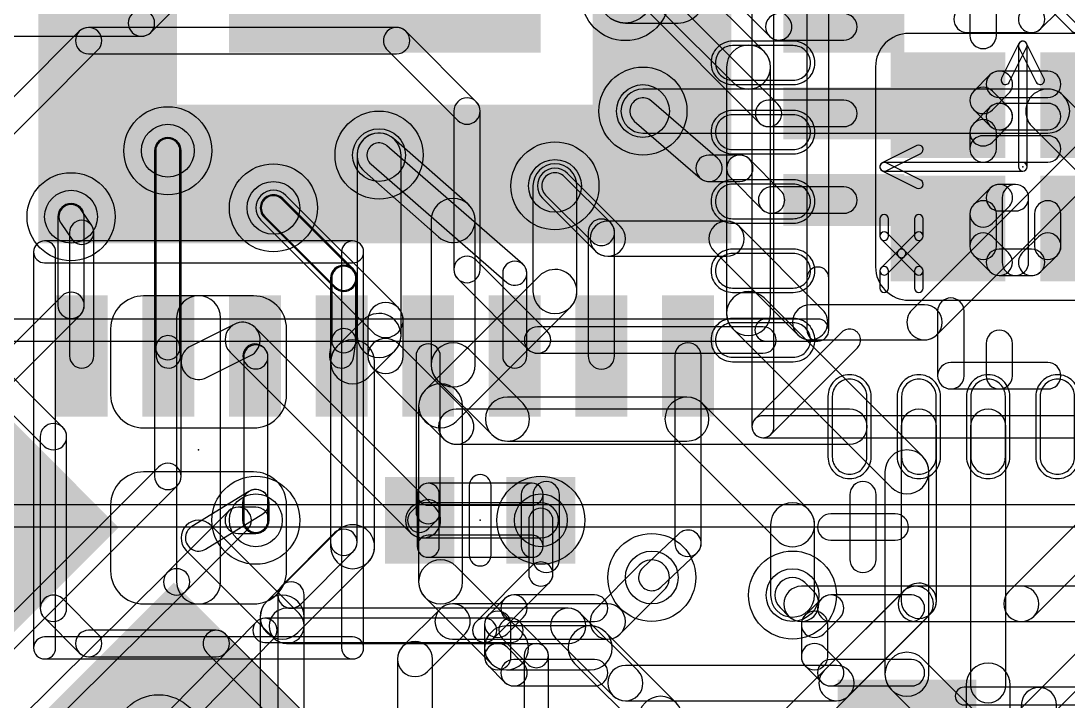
# Model space of a CAD drawing. Extents: x 0 to 2.5, y 0 to 3.1.
# Drawn here: x 1.7033 to 1.9414, y 0.4079 to 0.5625 of the extents above; entities that cross this region are included whole.
import ezdxf

# ---------------------------------------------------------------- set-up
doc = ezdxf.new("R2010")
doc.units = 0
for name, color, linetype in [('1', 22, 'CONTINUOUS'), ('15', 6, 'CONTINUOUS'), ('16', 175, 'CONTINUOUS'), ('18', 82, 'CONTINUOUS'), ('19', 53, 'CONTINUOUS'), ('2', 4, 'CONTINUOUS'), ('21', 253, 'CONTINUOUS'), ('22', 253, 'CONTINUOUS'), ('23', 7, 'CONTINUOUS'), ('24', 7, 'CONTINUOUS'), ('31', 253, 'CONTINUOUS'), ('32', 253, 'CONTINUOUS'), ('46', 140, 'CONTINUOUS'), ('51', 253, 'CONTINUOUS')]:
    doc.layers.add(name, color=color, linetype=linetype)

# ---------------------------------------------------------------- blocks, each defined once
blk = doc.blocks.new('RECT')
blk.add_solid([(-0.5, -0.5), (0.5, -0.5), (-0.5, 0.5), (0.5, 0.5)])
blk = doc.blocks.new('RECT96000X40000R100')
blk.add_lwpolyline([(0.011811, 0), (0.011811, 0, 0.414214), (0.00689, 0.004921), (-0.00689, 0.004921, 0.414214), (-0.011811, 0), (-0.011811, 0, 0.414214), (-0.00689, -0.004921), (0.00689, -0.004921, 0.414214)], format="xyb", close=True)
blk = doc.blocks.new('RECT87872X31872R100')
blk.add_lwpolyline([(0.010811, 0), (0.010811, 0, 0.414214), (0.00689, 0.003921), (-0.00689, 0.003921, 0.414214), (-0.010811, 0), (-0.010811, 0, 0.414214), (-0.00689, -0.003921), (0.00689, -0.003921, 0.414214)], format="xyb", close=True)
blk = doc.blocks.new('RECT272000X246400R25')
blk.add_lwpolyline([(0.033465, -0.022736), (0.033465, 0.022736, 0.414214), (0.025886, 0.030315), (-0.025886, 0.030315, 0.414214), (-0.033465, 0.022736), (-0.033465, -0.022736, 0.414214), (-0.025886, -0.030315), (0.025886, -0.030315, 0.414214)], format="xyb", close=True)
blk = doc.blocks.new('RECT121920X162560R50')
blk.add_lwpolyline([(0.015, -0.0125), (0.015, 0.0125, 0.414214), (0.0075, 0.02), (-0.0075, 0.02, 0.414214), (-0.015, 0.0125), (-0.015, -0.0125, 0.414214), (-0.0075, -0.02), (0.0075, -0.02, 0.414214)], format="xyb", close=True)
blk = doc.blocks.new('ROUNDV')
blk.add_circle((0, 0), 0.5)

msp = doc.modelspace()

# ---------------------------------------------------------------- linework, layer by layer
at = {"layer": '1'}
for points in [[(2.145531, 0.554331, 1), (2.150531, 0.554331, 0.414214), (1.833071, 0.871791, 1), (1.833071, 0.866791, -0.414214)], [(1.87772, 0.563263), (1.842861, 0.598121, 1), (1.838619, 0.593879), (1.873477, 0.55902, 1)], [(1.732861, 0.559879), (1.742861, 0.569879, 1), (1.738619, 0.574121), (1.728619, 0.564121, 1)], [(1.875405, 0.543578), (1.848861, 0.570121, 1), (1.844619, 0.565879), (1.871162, 0.539335, 1)], [(1.682598, 0.559), (1.73074, 0.559, 1), (1.73074, 0.565), (1.682598, 0.565, 1)], [(1.890402, 0.564142), (1.875598, 0.564142, 1), (1.875598, 0.558142), (1.890402, 0.558142, 1)], [(1.966912, 0.557828), (1.905912, 0.496828, 1), (1.911569, 0.491172), (1.972569, 0.552172, 1)], [(1.833071, 0.24187, 1), (1.833071, 0.23687, 0.414214), (2.150531, 0.554331, 1), (2.145531, 0.554331, -0.414214)], [(1.861705, 0.531267), (1.846705, 0.544267, 1), (1.842775, 0.539733), (1.857775, 0.526733, 1)], [(1.890402, 0.544457), (1.873283, 0.544457, 1), (1.873283, 0.538457), (1.890402, 0.538457, 1)], [(1.73949, 0.48822), (1.73949, 0.533, 1), (1.73399, 0.533), (1.73399, 0.48822, 1)], [(1.817404, 0.507216), (1.786546, 0.534074, 1), (1.782935, 0.529926), (1.813793, 0.503067, 1)], [(1.86674, 0.532), (1.85974, 0.532, 1), (1.85974, 0.526), (1.86674, 0.526, 1)], [(1.87609, 0.523893), (1.868861, 0.531121, 1), (1.864619, 0.526879), (1.871847, 0.51965, 1)], [(1.839569, 0.515828), (1.827569, 0.527828, 1), (1.821912, 0.522172), (1.833912, 0.510172, 1)], [(1.837405, 0.516578), (1.826861, 0.527121, 1), (1.822619, 0.522879), (1.833162, 0.512335, 1)], [(1.890402, 0.524772), (1.873969, 0.524772, 1), (1.873969, 0.518772), (1.890402, 0.518772, 1)], [(1.778685, 0.505945), (1.762685, 0.521945, 1), (1.758796, 0.518055), (1.774796, 0.502055, 1)], [(1.719445, 0.515983), (1.717012, 0.51955, 1), (1.712468, 0.51645), (1.714901, 0.512883, 1)], [(1.719923, 0.486339), (1.719923, 0.514433, 1), (1.714423, 0.514433), (1.714423, 0.486339, 1)], [(1.838283, 0.486339), (1.838283, 0.514457, 1), (1.832283, 0.514457), (1.832283, 0.486339, 1)], [(1.86374, 0.517), (1.83674, 0.517, 1), (1.83674, 0.509), (1.86374, 0.509, 1)], [(1.885569, 0.496828), (1.866569, 0.515828, 1), (1.860912, 0.510172), (1.879912, 0.491172, 1)], [(1.818348, 0.486339), (1.818348, 0.505142, 1), (1.812848, 0.505142), (1.812848, 0.486339, 1)], [(1.77949, 0.489827), (1.77949, 0.504, 1), (1.77399, 0.504), (1.77399, 0.489827, 1)], [(1.90874, 0.498), (1.88274, 0.498, 1), (1.88274, 0.49), (1.90874, 0.49, 1)], [(1.739603, 0.486511), (1.739485, 0.488393, 1), (1.733996, 0.488048), (1.734114, 0.486166, 1)], [(1.778949, 0.485939), (1.779461, 0.489428, 1), (1.774019, 0.490226), (1.773507, 0.486738, 1)], [(1.754599, 0.484394), (1.754796, 0.484197, 1), (1.758685, 0.488086), (1.758488, 0.488283, 1)], [(1.75399, 0.486142), (1.75399, 0.449, 1), (1.75949, 0.449), (1.75949, 0.486142, 1)], [(1.793163, 0.486339), (1.793163, 0.450953, 1), (1.798663, 0.450953), (1.798663, 0.486339, 1)], [(1.851969, 0.486339), (1.851969, 0.443772, 1), (1.857969, 0.443772), (1.857969, 0.486339, 1)], [(1.953912, 0.458828), (1.927912, 0.432828, 1), (1.933569, 0.427172), (1.959569, 0.453172, 1)], [(1.793969, 0.452897), (1.792016, 0.450945, 1), (1.795905, 0.447055), (1.797858, 0.449008, 1)], [(1.81877, 0.449), (1.81877, 0.43678, 1), (1.82427, 0.43678), (1.82427, 0.449, 1)], [(1.852909, 0.445953), (1.84468, 0.438181, 1), (1.8488, 0.433819), (1.857028, 0.441591, 1)], [(1.819575, 0.438724), (1.806796, 0.425945, 1), (1.810685, 0.422055), (1.823464, 0.434835, 1)], [(1.883569, 0.432828), (1.881569, 0.434828, 1), (1.875912, 0.429172), (1.877912, 0.427172, 1)], [(1.93074, 0.434), (1.88074, 0.434, 1), (1.88074, 0.426), (1.93074, 0.426, 1)], [(1.756862, 0.425926), (1.732671, 0.401278, 1), (1.736597, 0.397425), (1.760787, 0.422074, 1)], [(1.80874, 0.42675), (1.758824, 0.42675, 1), (1.758824, 0.42125), (1.80874, 0.42125, 1)], [(1.81474, 0.42675), (1.80874, 0.42675, 1), (1.80874, 0.42125), (1.81474, 0.42125, 1)], [(1.822433, 0.420197), (1.816685, 0.425945, 1), (1.812796, 0.422055), (1.818544, 0.416307, 1)], [(1.823238, 0.397469), (1.823238, 0.418252, 1), (1.817738, 0.418252), (1.817738, 0.397469, 1)], [(1.53591, 0.414943, 1), (1.53157, 0.412459, 0.267949), (1.833061, 0.23687, 1), (1.83308, 0.24187, -0.267949)]]:
    msp.add_lwpolyline(points, format="xyb", close=True, dxfattribs=at)
at = {"layer": '15'}
for points in [[(1.84474, 0.537), (1.93674, 0.537, 1), (1.93674, 0.547), (1.84474, 0.547, 1)], [(1.933205, 0.538464), (2.001205, 0.470464, 1), (2.008276, 0.477536), (1.940276, 0.545536, 1)], [(1.73974, 0.458961), (1.73974, 0.533, 1), (1.73374, 0.533), (1.73374, 0.458961, 1)], [(1.804904, 0.520893), (1.788046, 0.535751, 1), (1.781434, 0.528249), (1.798292, 0.513391, 1)], [(1.778861, 0.506121), (1.762861, 0.522121, 1), (1.758619, 0.517879), (1.774619, 0.501879, 1)], [(1.806598, 0.484339), (1.806598, 0.517142, 1), (1.796598, 0.517142), (1.796598, 0.484339, 1)], [(1.71774, 0.49785), (1.71774, 0.518, 1), (1.71174, 0.518), (1.71174, 0.49785, 1)], [(1.77974, 0.444), (1.77974, 0.504, 1), (1.77374, 0.504), (1.77374, 0.444, 1)], [(1.578358, 0.357225), (1.716861, 0.495729, 1), (1.712619, 0.499972), (1.574115, 0.361468, 1)], [(1.817473, 0.475536), (1.805134, 0.487874, 1), (1.798063, 0.480803), (1.810401, 0.468464, 1)], [(1.85474, 0.477), (1.813937, 0.477, 1), (1.813937, 0.467), (1.85474, 0.467, 1)], [(1.882276, 0.451536), (1.858276, 0.475536, 1), (1.851205, 0.468464), (1.875205, 0.444464, 1)], [(1.606358, 0.324335), (1.738861, 0.456839, 1), (1.734619, 0.461082), (1.602115, 0.328578, 1)], [(1.88374, 0.432), (1.88374, 0.448, 1), (1.87374, 0.448), (1.87374, 0.432, 1)], [(1.740861, 0.432879), (1.754861, 0.446879, 1), (1.750619, 0.451121), (1.736619, 0.437121, 1)], [(1.75274, 0.446), (1.75674, 0.446, 1), (1.75674, 0.452), (1.75274, 0.452, 1)], [(1.766861, 0.429879), (1.778861, 0.441879, 1), (1.774619, 0.446121), (1.762619, 0.434121, 1)], [(1.736629, 0.437132), (1.634125, 0.335628, 1), (1.638347, 0.331364), (1.740851, 0.432868, 1)], [(1.839569, 0.423172), (1.849569, 0.433172, 1), (1.843912, 0.438828), (1.833912, 0.428828, 1)], [(1.76774, 0.4), (1.76774, 0.432, 1), (1.76174, 0.432), (1.76174, 0.4, 1)], [(1.849569, 0.367172), (1.909569, 0.427172, 1), (1.903912, 0.432828), (1.843912, 0.372828, 1)], [(1.90674, 0.426), (1.96674, 0.426, 1), (1.96674, 0.434), (1.90674, 0.434, 1)], [(1.798632, 0.428828), (1.790101, 0.420297, 1), (1.795758, 0.41464), (1.804289, 0.423172, 1)], [(1.801461, 0.422), (1.83674, 0.422, 1), (1.83674, 0.43), (1.801461, 0.43, 1)], [(1.788929, 0.417469), (1.788929, 0.399469, 1), (1.796929, 0.399469), (1.796929, 0.417469, 1)]]:
    msp.add_lwpolyline(points, format="xyb", close=True, dxfattribs=at)
at = {"layer": '16'}
for points in [[(2.145531, 0.554331, 1), (2.150531, 0.554331, 0.414214), (1.833071, 0.871791, 1), (1.833071, 0.866791, -0.414214)], [(1.716619, 0.560121), (1.688619, 0.532121, 1), (1.692861, 0.527879), (1.720861, 0.555879, 1)], [(1.78874, 0.561), (1.71874, 0.561, 1), (1.71874, 0.555), (1.78874, 0.555, 1)], [(1.806861, 0.544121), (1.790861, 0.560121, 1), (1.786619, 0.555879), (1.802619, 0.539879, 1)], [(1.833071, 0.24187, 1), (1.833071, 0.23687, 0.414214), (2.150531, 0.554331, 1), (2.145531, 0.554331, -0.414214)], [(1.80774, 0.506), (1.80774, 0.542, 1), (1.80174, 0.542), (1.80174, 0.506, 1)], [(1.789057, 0.49734), (1.763569, 0.522828, 1), (1.757912, 0.517172), (1.7834, 0.491683, 1)], [(1.822901, 0.492082), (1.806861, 0.508121, 1), (1.802619, 0.503879), (1.818658, 0.487839, 1)], [(1.73874, 0.495), (1.73874, 0.435, 1), (1.74874, 0.435), (1.74874, 0.495, 1)], [(1.790228, 0.486339), (1.790228, 0.494512, 1), (1.782228, 0.494512), (1.782228, 0.486339, 1)], [(1.745529, 0.481422), (1.755529, 0.486422, 1), (1.751951, 0.493578), (1.741951, 0.488578, 1)], [(1.750912, 0.487172), (1.791912, 0.446172, 1), (1.797569, 0.451828), (1.756569, 0.492828, 1)], [(1.872016, 0.492961), (1.82078, 0.492961, 1), (1.82078, 0.486961), (1.872016, 0.486961, 1)], [(1.688619, 0.485879), (1.708619, 0.465879, 1), (1.712861, 0.470121), (1.692861, 0.490121, 1)], [(1.80512, 0.473104), (1.789057, 0.489167, 1), (1.7834, 0.48351), (1.799463, 0.467447, 1)], [(1.891701, 0.474276), (1.802291, 0.474276, 1), (1.802291, 0.466276), (1.891701, 0.466276, 1)], [(1.903449, 0.470276), (1.903449, 0.430709, 1), (1.911449, 0.430709), (1.911449, 0.470276, 1)], [(1.919197, 0.470276), (1.919197, 0.411543, 1), (1.927197, 0.411543), (1.927197, 0.470276, 1)], [(1.70774, 0.468), (1.70774, 0.429, 1), (1.71374, 0.429), (1.71374, 0.468, 1)], [(1.745312, 0.442445), (1.758312, 0.450445, 1), (1.755168, 0.455555), (1.742168, 0.447555, 1)], [(1.75374, 0.453), (1.75374, 0.449, 1), (1.75974, 0.449), (1.75974, 0.453, 1)], [(2.00874, 0.4525), (1.69374, 0.4525, 1), (1.69374, 0.4475), (2.00874, 0.4475, 1)], [(1.79474, 0.445), (1.82152, 0.445, 1), (1.82152, 0.453), (1.79474, 0.453, 1)], [(1.766569, 0.427828), (1.746569, 0.447828, 1), (1.740912, 0.442172), (1.760912, 0.422172, 1)], [(1.90462, 0.433537), (1.885912, 0.414828, 1), (1.891569, 0.409172), (1.910277, 0.42788, 1)], [(1.708619, 0.426879), (1.716619, 0.418879, 1), (1.720861, 0.423121), (1.712861, 0.431121, 1)], [(1.82774, 0.429), (1.76374, 0.429, 1), (1.76374, 0.421), (1.82774, 0.421, 1)], [(1.843569, 0.414828), (1.830569, 0.427828, 1), (1.824912, 0.422172), (1.837912, 0.409172, 1)], [(1.71874, 0.418), (1.74774, 0.418, 1), (1.74774, 0.424), (1.71874, 0.424, 1)], [(1.745619, 0.418879), (1.76915, 0.395347, 1), (1.773393, 0.39959), (1.749861, 0.423121, 1)], [(1.918197, 0.411543), (1.918197, 0.390457, 1), (1.928197, 0.390457), (1.928197, 0.411543, 1)], [(1.53591, 0.414943, 1), (1.53157, 0.412459, 0.267949), (1.833061, 0.23687, 1), (1.83308, 0.24187, -0.267949)], [(1.88874, 0.416), (1.84074, 0.416, 1), (1.84074, 0.408), (1.88874, 0.408, 1)]]:
    msp.add_lwpolyline(points, format="xyb", close=True, dxfattribs=at)
at = {"layer": '19'}
for radius in [0.304381, 0.304281]:
    msp.add_circle((1.833071, 0.554331), radius, dxfattribs=at)
at = {"layer": '2'}
for points in [[(1.85274, 0.574), (1.84074, 0.574, 1), (1.84074, 0.562), (1.85274, 0.562, 1)], [(1.849205, 0.564464), (1.865205, 0.548464, 1), (1.872276, 0.555536), (1.856276, 0.571536, 1)], [(1.86374, 0.552), (1.86374, 0.496, 1), (1.87374, 0.496), (1.87374, 0.552, 1)], [(1.78974, 0.491), (1.78974, 0.532, 1), (1.77974, 0.532), (1.77974, 0.491, 1)], [(1.82974, 0.501), (1.82974, 0.525, 1), (1.81974, 0.525), (1.81974, 0.501, 1)], [(1.802276, 0.471464), (1.828276, 0.497464, 1), (1.821205, 0.504536), (1.795205, 0.478536, 1)], [(1.865205, 0.492464), (1.901205, 0.456464, 1), (1.908276, 0.463536), (1.872276, 0.499536, 1)], [(1.782276, 0.481464), (1.788276, 0.487464, 1), (1.781205, 0.494536), (1.775205, 0.488536, 1)], [(1.78374, 0.443), (1.78374, 0.485, 1), (1.77374, 0.485), (1.77374, 0.443, 1)], [(1.80374, 0.435), (1.80374, 0.475, 1), (1.79374, 0.475), (1.79374, 0.435, 1)], [(1.89974, 0.46), (1.89974, 0.414, 1), (1.90974, 0.414), (1.90974, 0.46, 1)], [(1.766276, 0.423464), (1.782276, 0.439464, 1), (1.775205, 0.446536), (1.759205, 0.430536, 1)], [(1.817276, 0.423536), (1.802276, 0.438536, 1), (1.795205, 0.431464), (1.810205, 0.416464, 1)], [(1.76774, 0.378), (1.76774, 0.427, 1), (1.75774, 0.427), (1.75774, 0.378, 1)], [(1.83274, 0.425), (1.81374, 0.425, 1), (1.81374, 0.415), (1.83274, 0.415, 1)], [(1.829205, 0.416464), (1.845205, 0.400464, 1), (1.852276, 0.407536), (1.836276, 0.423536, 1)], [(1.901205, 0.410464), (1.955205, 0.356464, 1), (1.962276, 0.363536), (1.908276, 0.417536, 1)], [(1.84374, 0.404), (1.84374, 0.274, 1), (1.85374, 0.274), (1.85374, 0.404, 1)]]:
    msp.add_lwpolyline(points, format="xyb", close=True, dxfattribs=at)
at = {"layer": '21'}
for points in [[(1.925061, 0.559188), (1.925061, 0.566527, 1), (1.919061, 0.566527), (1.919061, 0.559188, 1)], [(1.935192, 0.560736), (1.938861, 0.564406, 1), (1.934619, 0.568649), (1.930949, 0.564979, 1)], [(1.918391, 0.559858), (1.93307, 0.559858, 1), (1.93307, 0.565858), (1.918391, 0.565858, 1)], [(1.924182, 0.542294), (1.927852, 0.545964, 1), (1.923609, 0.550206), (1.91994, 0.546537, 1)], [(1.925731, 0.545085), (1.93674, 0.545085, 1), (1.93674, 0.551085), (1.925731, 0.551085, 1)], [(1.927852, 0.542867), (1.924182, 0.546537, 1), (1.91994, 0.542294), (1.923609, 0.538624, 1)], [(1.924182, 0.534954), (1.927852, 0.538624, 1), (1.923609, 0.542867), (1.91994, 0.539197, 1)], [(1.925731, 0.537745), (1.93674, 0.537745, 1), (1.93674, 0.543745), (1.925731, 0.543745, 1)], [(1.925061, 0.533406), (1.925061, 0.537076, 1), (1.919061, 0.537076), (1.919061, 0.533406, 1)], [(1.93674, 0.536406), (1.922061, 0.536406, 1), (1.922061, 0.530406), (1.93674, 0.530406, 1)], [(1.924182, 0.516512), (1.927852, 0.520182, 1), (1.923609, 0.524424), (1.91994, 0.520755, 1)], [(1.925731, 0.519303), (1.929401, 0.519303, 1), (1.929401, 0.525303), (1.925731, 0.525303, 1)], [(1.926401, 0.522303), (1.926401, 0.507624, 1), (1.932401, 0.507624), (1.932401, 0.522303, 1)], [(1.925061, 0.511294), (1.925061, 0.518633, 1), (1.919061, 0.518633), (1.919061, 0.511294, 1)], [(1.93374, 0.518633), (1.93374, 0.511294, 1), (1.93974, 0.511294), (1.93974, 0.518633, 1)], [(1.927852, 0.509745), (1.924182, 0.513415, 1), (1.91994, 0.509172), (1.923609, 0.505503, 1)], [(1.934619, 0.513415), (1.930949, 0.509745, 1), (1.935192, 0.505503), (1.938861, 0.509172, 1)], [(1.93307, 0.510624), (1.925731, 0.510624, 1), (1.925731, 0.504624), (1.93307, 0.504624, 1)], [(1.886996, 0.492244), (1.886996, 0.504055, 1), (1.881996, 0.504055), (1.881996, 0.492244, 1)], [(1.917721, 0.481842), (1.917721, 0.496521, 1), (1.911721, 0.496521), (1.911721, 0.481842, 1)], [(1.884496, 0.494744), (1.872685, 0.494744, 1), (1.872685, 0.489744), (1.884496, 0.489744, 1)], [(1.928731, 0.481842), (1.928731, 0.489181, 1), (1.922731, 0.489181), (1.922731, 0.481842, 1)], [(1.93674, 0.484842), (1.914721, 0.484842, 1), (1.914721, 0.478842), (1.93674, 0.478842, 1)], [(1.80524, 0.456874), (1.80524, 0.441126, 1), (1.81024, 0.441126), (1.81024, 0.456874, 1)], [(1.93874, 0.387), (1.93874, 0.407, 1), (1.93074, 0.407), (1.93074, 0.387, 1)]]:
    msp.add_lwpolyline(points, format="xyb", close=True, dxfattribs=at)
at = {"layer": '22'}
for points in [[(1.70624, 0.51), (1.70624, 0.42, 1), (1.71124, 0.42), (1.71124, 0.51, 1)], [(1.77874, 0.5125), (1.70874, 0.5125, 1), (1.70874, 0.5075), (1.77874, 0.5075, 1)], [(1.78124, 0.42), (1.78124, 0.51, 1), (1.77624, 0.51), (1.77624, 0.42, 1)], [(1.82575, 0.440128), (1.82575, 0.454807, 1), (1.81975, 0.454807), (1.81975, 0.440128, 1)], [(1.89775, 0.440128), (1.89775, 0.454807, 1), (1.89175, 0.454807), (1.89175, 0.440128, 1)], [(1.902089, 0.450468), (1.88741, 0.450468, 1), (1.88741, 0.444468), (1.902089, 0.444468, 1)], [(1.813861, 0.423234), (1.817531, 0.426904, 1), (1.813289, 0.431146), (1.809619, 0.427477, 1)], [(1.81541, 0.426025), (1.833759, 0.426025, 1), (1.833759, 0.432025), (1.81541, 0.432025, 1)], [(1.885861, 0.423234), (1.889531, 0.426904, 1), (1.885289, 0.431146), (1.881619, 0.427477, 1)], [(1.88741, 0.426025), (1.905759, 0.426025, 1), (1.905759, 0.432025), (1.88741, 0.432025, 1)], [(1.81474, 0.418016), (1.81474, 0.425355, 1), (1.80874, 0.425355), (1.80874, 0.418016, 1)], [(1.88674, 0.418016), (1.88674, 0.425355, 1), (1.88074, 0.425355), (1.88074, 0.418016, 1)], [(1.70874, 0.4175), (1.77874, 0.4175, 1), (1.77874, 0.4225), (1.70874, 0.4225, 1)], [(1.817531, 0.416467), (1.813861, 0.420137, 1), (1.809619, 0.415894), (1.813289, 0.412225, 1)], [(1.889531, 0.416467), (1.885861, 0.420137, 1), (1.881619, 0.415894), (1.885289, 0.412225, 1)], [(1.943968, 0.419582), (1.929289, 0.404903, 1), (1.933531, 0.400661), (1.94821, 0.41534, 1)], [(1.833759, 0.417346), (1.81541, 0.417346, 1), (1.81541, 0.411346), (1.833759, 0.411346, 1)], [(1.905759, 0.417346), (1.88741, 0.417346, 1), (1.88741, 0.411346), (1.905759, 0.411346, 1)]]:
    msp.add_lwpolyline(points, format="xyb", close=True, dxfattribs=at)
at = {"layer": '23'}
for points in [[(1.881996, 0.689094), (1.881996, 0.492244, 1), (1.886996, 0.492244), (1.886996, 0.689094, 1)], [(1.884496, 0.494744), (1.687646, 0.494744, 1), (1.687646, 0.489744), (1.884496, 0.489744, 1)], [(1.795929, 0.452406), (1.819551, 0.452406, 1), (1.819551, 0.457406), (1.795929, 0.457406, 1)], [(1.798429, 0.443094), (1.798429, 0.454906, 1), (1.793429, 0.454906), (1.793429, 0.443094, 1)], [(1.817051, 0.454906), (1.817051, 0.443094, 1), (1.822051, 0.443094), (1.822051, 0.454906, 1)], [(1.819551, 0.445594), (1.795929, 0.445594, 1), (1.795929, 0.440594), (1.819551, 0.440594, 1)]]:
    msp.add_lwpolyline(points, format="xyb", close=True, dxfattribs=at)
msp.add_point((1.80774, 0.449), dxfattribs=at)
at = {"layer": '24'}
for points in [[(1.869516, 0.588386), (1.869516, 0.470276, 1), (1.874516, 0.470276), (1.874516, 0.588386, 1)], [(1.943578, 0.561523), (1.939641, 0.56546, 1), (1.938249, 0.564068), (1.942186, 0.560131, 1)], [(1.930191, 0.55733), (1.926254, 0.549456, 1), (1.928014, 0.548576), (1.931951, 0.55645, 1)], [(1.932055, 0.529331), (1.932055, 0.55689, 1), (1.930087, 0.55689), (1.930087, 0.529331, 1)], [(1.930191, 0.55645), (1.934128, 0.548576, 1), (1.935888, 0.549456), (1.931951, 0.55733, 1)], [(1.900015, 0.52845), (1.907889, 0.532387, 1), (1.907009, 0.534148), (1.899135, 0.530211, 1)], [(1.931071, 0.530315), (1.899575, 0.530315, 1), (1.899575, 0.528346), (1.931071, 0.528346, 1)], [(1.899135, 0.52845), (1.907009, 0.524513, 1), (1.907889, 0.526274), (1.900015, 0.530211, 1)], [(1.900559, 0.513583), (1.900559, 0.51752, 1), (1.898591, 0.51752), (1.898591, 0.513583, 1)], [(1.906465, 0.51752), (1.906465, 0.513583, 1), (1.908433, 0.513583), (1.908433, 0.51752, 1)], [(1.904208, 0.510342), (1.900271, 0.514279, 1), (1.898879, 0.512887), (1.902816, 0.50895, 1)], [(1.906753, 0.514279), (1.902816, 0.510342, 1), (1.904208, 0.50895), (1.908145, 0.512887, 1)], [(1.902816, 0.510342), (1.898879, 0.506405, 1), (1.900271, 0.505013), (1.904208, 0.50895, 1)], [(1.902816, 0.50895), (1.906753, 0.505013, 1), (1.908145, 0.506405), (1.904208, 0.510342, 1)], [(1.898591, 0.505709), (1.898591, 0.501772, 1), (1.900559, 0.501772), (1.900559, 0.505709, 1)], [(1.906465, 0.505709), (1.906465, 0.501772, 1), (1.908433, 0.501772), (1.908433, 0.505709, 1)], [(1.873784, 0.468508), (1.893469, 0.488193, 1), (1.889933, 0.491728), (1.870248, 0.472043, 1)], [(1.990126, 0.472776), (1.872016, 0.472776, 1), (1.872016, 0.467776), (1.990126, 0.467776, 1)]]:
    msp.add_lwpolyline(points, format="xyb", close=True, dxfattribs=at)
for p in [(1.931071, 0.529331), (1.74374, 0.465)]:
    msp.add_point(p, dxfattribs=at)
at = {"layer": '46'}
for points in [[(1.497402, 0.441498, 1), (1.402598, 0.409683, 0.32219), (1.833057, 0.1, 1), (1.833084, 0.2, -0.32219)], [(1.833057, 0.2, 1), (1.833084, 0.1, 0.32219), (2.263544, 0.409683, 1), (2.16874, 0.441498, -0.32219)]]:
    msp.add_lwpolyline(points, format="xyb", close=True, dxfattribs=at)
at = {"layer": '51'}
msp.add_lwpolyline([(1.951748, 0.411047), (1.917732, 0.411047, 1), (1.917732, 0.407047), (1.951748, 0.407047, 1)], format="xyb", close=True, dxfattribs=at)

# ---------------------------------------------------------------- block references
at = {"layer": '1'}
for p, xscale, yscale, rotation in [((1.786071, 0.590669), 0.070866, 0.070866, 270), ((1.890402, 0.561142), 0.011811, 0.027559, 270), ((1.890402, 0.541457), 0.011811, 0.027559, 270), ((1.890402, 0.521772), 0.011811, 0.027559, 270), ((1.717173, 0.486339), 0.011811, 0.027559, 180), ((1.736858, 0.486339), 0.011811, 0.027559, 180), ((1.756543, 0.486339), 0.011811, 0.027559, 180), ((1.776228, 0.486339), 0.011811, 0.027559, 180), ((1.795913, 0.486339), 0.011811, 0.027559, 180), ((1.815598, 0.486339), 0.011811, 0.027559, 180), ((1.835283, 0.486339), 0.011811, 0.027559, 180), ((1.854969, 0.486339), 0.011811, 0.027559, 180), ((1.690092, 0.443894), 0.055118, 0.045276, 45), ((1.734634, 0.399352), 0.055118, 0.045276, 45), ((1.90474, 0.397), 0.031496, 0.031496, 180)]:
    msp.add_blockref('RECT', p, dxfattribs=dict(at, xscale=xscale, yscale=yscale, rotation=rotation))
at = {"layer": '1', "xscale": 0.015748, "yscale": 0.019685}
for p in [(1.793961, 0.449), (1.82152, 0.449)]:
    msp.add_blockref('RECT', p, dxfattribs=at)
at = {"layer": '16'}
for name, p, rotation in [('RECT272000X246400R25', (1.931071, 0.529331), 180), ('RECT121920X162560R50', (1.74374, 0.485), 270), ('RECT96000X40000R100', (1.891701, 0.470276), 90), ('RECT96000X40000R100', (1.907449, 0.470276), 90), ('RECT96000X40000R100', (1.923197, 0.470276), 90), ('RECT96000X40000R100', (1.938945, 0.470276), 90), ('RECT121920X162560R50', (1.74374, 0.445), 270)]:
    msp.add_blockref(name, p, dxfattribs=dict(at, rotation=rotation))
for p in [(1.872016, 0.552953), (1.872016, 0.537205), (1.872016, 0.521457), (1.872016, 0.505709), (1.872016, 0.489961)]:
    msp.add_blockref('RECT96000X40000R100', p, dxfattribs=at)
at = {"layer": '18'}
for p, xscale, yscale in [((1.84074, 0.568), 0.02, 0.02), ((1.84074, 0.568), 0.02, 0.02), ((1.84074, 0.568), 0.012, 0.012), ((1.84074, 0.568), 0.012, 0.012), ((1.84474, 0.542), 0.02, 0.02), ((1.84474, 0.542), 0.02, 0.02), ((1.84474, 0.542), 0.012, 0.012), ((1.84474, 0.542), 0.012, 0.012), ((1.73674, 0.533), 0.02, 0.02), ((1.73674, 0.533), 0.02, 0.02), ((1.78474, 0.532), 0.02, 0.02), ((1.78474, 0.532), 0.02, 0.02), ((1.73674, 0.533), 0.012, 0.012), ((1.73674, 0.533), 0.012, 0.012), ((1.78474, 0.532), 0.012, 0.012), ((1.78474, 0.532), 0.012, 0.012), ((1.82474, 0.525), 0.02, 0.02), ((1.82474, 0.525), 0.02, 0.02), ((1.82474, 0.525), 0.012, 0.012), ((1.82474, 0.525), 0.012, 0.012), ((1.76074, 0.52), 0.02, 0.02), ((1.76074, 0.52), 0.02, 0.02), ((1.71474, 0.518), 0.02, 0.02), ((1.71474, 0.518), 0.02, 0.02), ((1.71474, 0.518), 0.012, 0.012), ((1.71474, 0.518), 0.012, 0.012), ((1.76074, 0.52), 0.012, 0.012), ((1.76074, 0.52), 0.012, 0.012), ((1.75674, 0.449), 0.02, 0.02), ((1.75674, 0.449), 0.02, 0.02), ((1.82152, 0.449), 0.02, 0.02), ((1.82152, 0.449), 0.02, 0.02), ((1.75674, 0.449), 0.012, 0.012), ((1.75674, 0.449), 0.012, 0.012), ((1.82152, 0.449), 0.012, 0.012), ((1.82152, 0.449), 0.012, 0.012), ((1.84674, 0.436), 0.02, 0.02), ((1.84674, 0.436), 0.02, 0.02), ((1.84674, 0.436), 0.012, 0.012), ((1.84674, 0.436), 0.012, 0.012), ((1.87874, 0.432), 0.02, 0.02), ((1.87874, 0.432), 0.02, 0.02), ((1.87874, 0.432), 0.012, 0.012), ((1.87874, 0.432), 0.012, 0.012), ((1.734634, 0.399352), 0.02, 0.02), ((1.734634, 0.399352), 0.02, 0.02)]:
    msp.add_blockref('ROUNDV', p, dxfattribs=dict(at, xscale=xscale, yscale=yscale))
at = {"layer": '21', "rotation": 270}
for p, xscale, yscale in [((1.723079, 0.590669), 0.15748, 0.031496), ((1.849063, 0.590669), 0.15748, 0.031496), ((1.786071, 0.527677), 0.031496, 0.15748)]:
    msp.add_blockref('RECT', p, dxfattribs=dict(at, xscale=xscale, yscale=yscale))
at = {"layer": '31'}
for p, xscale, yscale, rotation in [((1.768354, 0.572953), 0.027559, 0.027559, 270), ((1.803787, 0.572953), 0.027559, 0.027559, 270), ((1.890402, 0.561142), 0.009811, 0.025559, 270), ((1.890402, 0.541457), 0.009811, 0.025559, 270), ((1.890402, 0.521772), 0.009811, 0.025559, 270), ((1.717173, 0.486339), 0.009811, 0.025559, 180), ((1.736858, 0.486339), 0.009811, 0.025559, 180), ((1.756543, 0.486339), 0.009811, 0.025559, 180), ((1.776228, 0.486339), 0.009811, 0.025559, 180), ((1.795913, 0.486339), 0.009811, 0.025559, 180), ((1.815598, 0.486339), 0.009811, 0.025559, 180), ((1.835283, 0.486339), 0.009811, 0.025559, 180), ((1.854969, 0.486339), 0.009811, 0.025559, 180), ((1.690092, 0.443894), 0.053118, 0.043276, 45), ((1.734634, 0.399352), 0.053118, 0.043276, 45), ((1.90474, 0.397), 0.029496, 0.029496, 180)]:
    msp.add_blockref('RECT', p, dxfattribs=dict(at, xscale=xscale, yscale=yscale, rotation=rotation))
at = {"layer": '31', "xscale": 0.013748, "yscale": 0.017685}
for p in [(1.793961, 0.449), (1.82152, 0.449)]:
    msp.add_blockref('RECT', p, dxfattribs=at)
at = {"layer": '32'}
for p in [(1.872016, 0.552953), (1.872016, 0.537205), (1.872016, 0.521457), (1.872016, 0.505709), (1.872016, 0.489961)]:
    msp.add_blockref('RECT87872X31872R100', p, dxfattribs=at)
at = {"layer": '32', "xscale": 0.026, "yscale": 0.024, "rotation": 180}
for p in [(1.914071, 0.543331), (1.948071, 0.543331), (1.914071, 0.515331), (1.948071, 0.515331)]:
    msp.add_blockref('RECT', p, dxfattribs=at)
at = {"layer": '32', "rotation": 90}
for p in [(1.891701, 0.470276), (1.907449, 0.470276), (1.923197, 0.470276), (1.938945, 0.470276)]:
    msp.add_blockref('RECT87872X31872R100', p, dxfattribs=at)
at = {"layer": '51', "xscale": 0.014496, "yscale": 0.031496, "rotation": 180}
msp.add_blockref('RECT', (1.910492, 0.397), dxfattribs=at)

doc.saveas('drawing.dxf')
